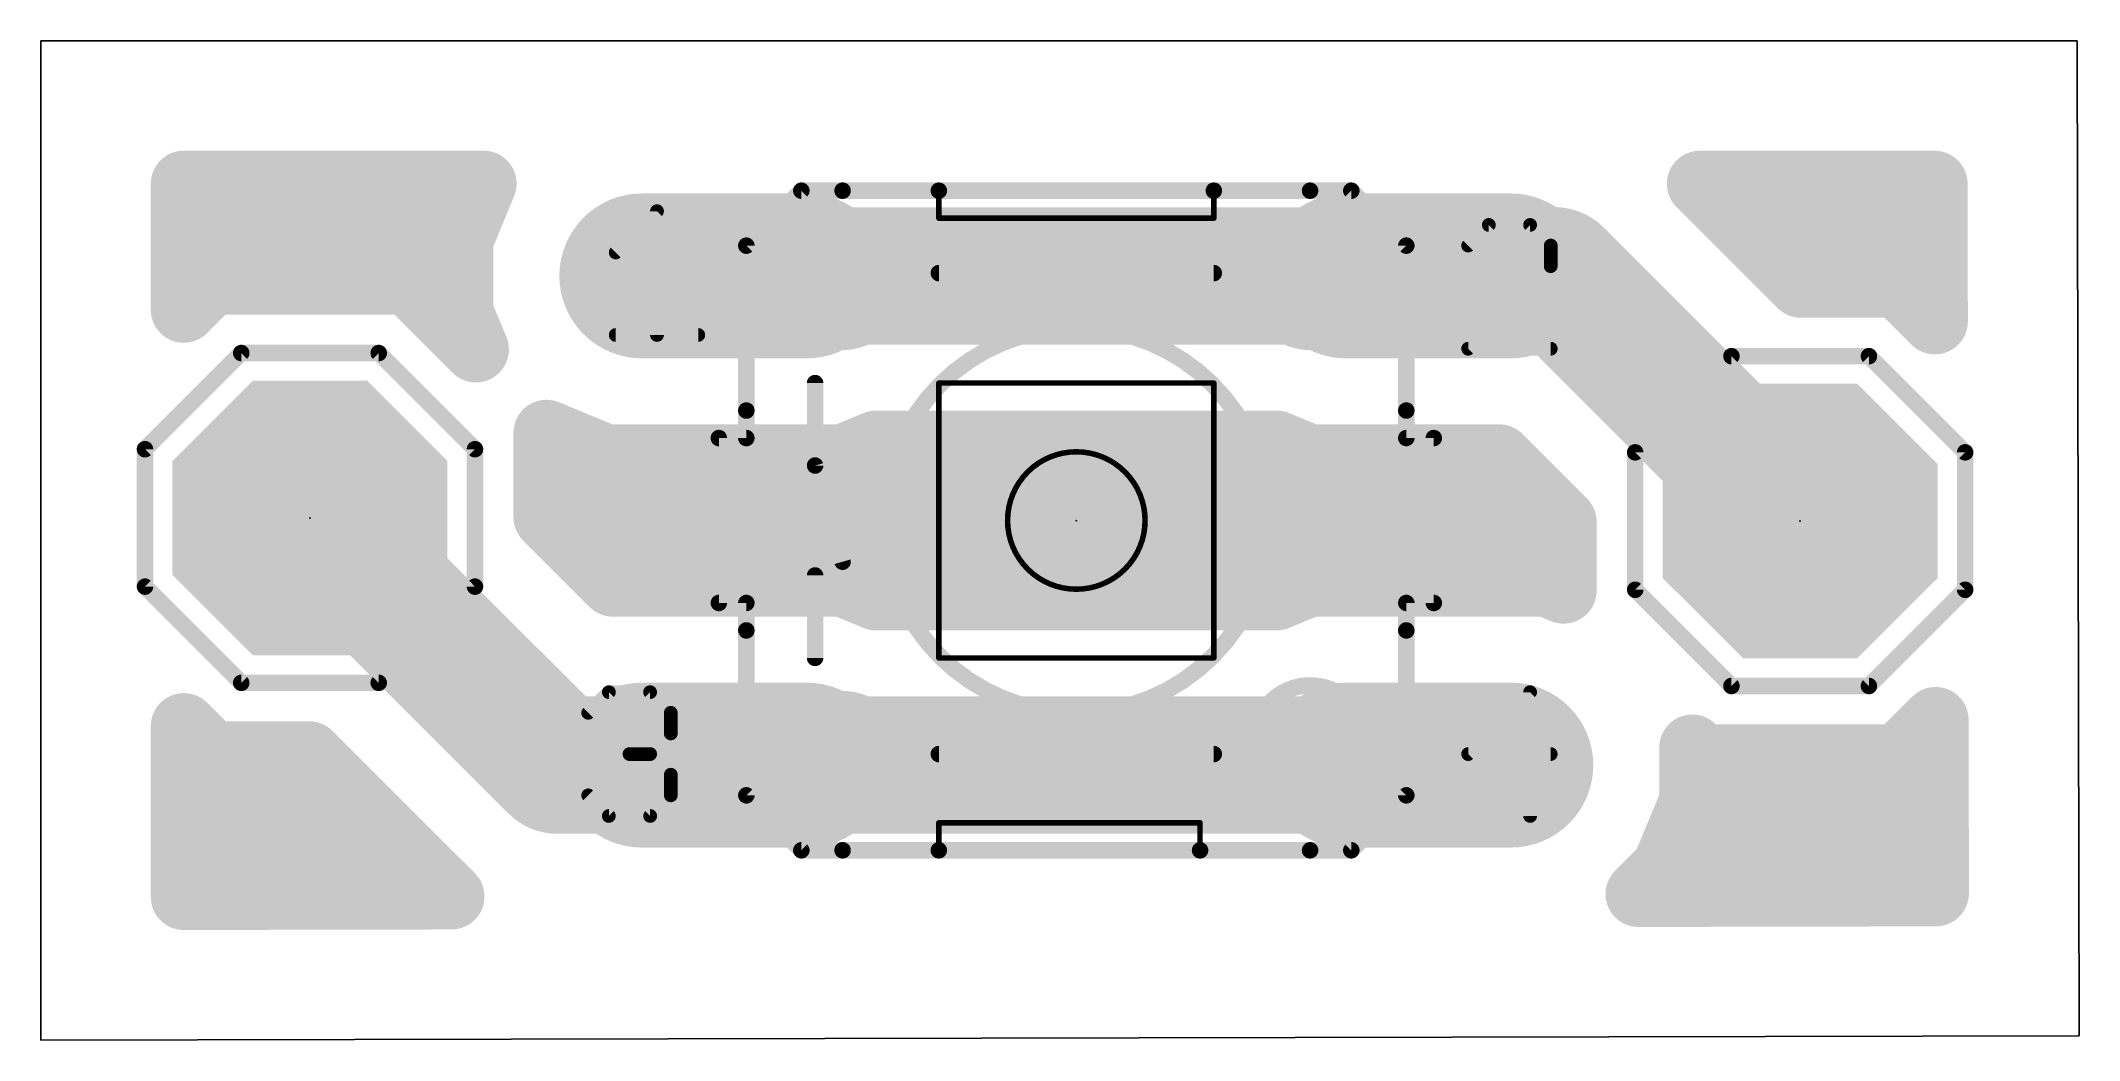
# Model space of a CAD drawing. Extents: x 0 to 18.8, y 0 to 9.2.
import ezdxf

# ---------------------------------------------------------------- set-up
doc = ezdxf.new("R2010")
doc.units = 0
for name, color, linetype in [('16', 175, 'CONTINUOUS'), ('17', 82, 'CONTINUOUS'), ('20', 7, 'CONTINUOUS'), ('21', 253, 'CONTINUOUS'), ('23', 7, 'CONTINUOUS'), ('51', 253, 'CONTINUOUS')]:
    doc.layers.add(name, color=color, linetype=linetype)

# ---------------------------------------------------------------- blocks, each defined once
blk = doc.blocks.new('OCTAGONP')
at = {"const_width": 0.5}
blk.add_lwpolyline([(-0.25, -0.1036), (-0.25, 0.1036), (-0.1036, 0.25), (0.1036, 0.25), (0.25, 0.1036), (0.25, -0.1036), (0.1036, -0.25), (-0.1036, -0.25), (-0.25, -0.1036), (-0.25, 0.1036)], dxfattribs=at)
blk = doc.blocks.new('LONGP100')
at = {"const_width": 1}
blk.add_lwpolyline([(-0.5, 0), (0.5, 0)], dxfattribs=at)
at = {"const_width": 0.5}
for points in [[(-0.5, 0.25, 1), (-0.5, -0.25)], [(0.5, -0.25, 1), (0.5, 0.25)]]:
    blk.add_lwpolyline(points, format="xyb", dxfattribs=at)

msp = doc.modelspace()

# ---------------------------------------------------------------- linework, layer by layer
at = {"layer": '16'}
for points, const_width in [([(1.3204, 6.7505), (1.3204, 7.9161)], 0.6096), ([(1.3204, 7.9161), (4.09, 7.9161)], 0.6096), ([(4.09, 7.9161), (3.8752, 7.3974)], 0.6096), ([(16.2576, 6.9824), (15.3241, 7.9158)], 0.6096), ([(15.3241, 7.9158), (17.4926, 7.9158)], 0.6096), ([(17.4926, 7.9158), (17.4951, 6.6429)], 0.6096), ([(1.3204, 7.3152), (3.8752, 7.3152)], 0.6096), ([(3.8752, 7.3974), (3.8752, 6.7305)], 0.6096), ([(6.3136, 7.0639), (12.816, 7.0639)], 1.27), ([(13.9849, 7.0639), (12.816, 7.0639)], 1.27), ([(16.2508, 4.798), (13.9849, 7.0639)], 1.27), ([(15.9248, 7.3152), (17.4938, 7.3152)], 0.6096), ([(1.5814, 7.0114), (1.3204, 6.7505)], 0.6096), ([(3.391, 7.0114), (1.5814, 7.0114)], 0.6096), ([(4.0188, 6.3836), (3.391, 7.0114)], 0.6096), ([(17.1556, 6.9824), (16.2576, 6.9824)], 0.6096), ([(17.4951, 6.6429), (17.1556, 6.9824)], 0.6096), ([(3.6968, 6.7056), (3.8855, 6.7056)], 0.6096), ([(3.8752, 6.7305), (4.0188, 6.3836)], 0.6096), ([(17.4324, 6.7056), (17.4949, 6.7056)], 0.6096), ([(4.6706, 4.8338), (4.6706, 5.6143)], 0.6096), ([(4.6706, 5.6143), (5.2181, 5.3875)], 0.6096), ([(4.6706, 5.4864), (4.9794, 5.4864)], 0.6096), ([(5.2181, 5.3875), (7.409, 5.3875)], 0.6096), ([(7.409, 5.3875), (7.7156, 5.5145)], 0.6096), ([(7.6477, 5.4864), (11.4818, 5.4864)], 0.6096), ([(7.7156, 5.5145), (11.4139, 5.5145)], 0.6096), ([(11.4139, 5.5145), (11.7205, 5.3875)], 0.6096), ([(11.7205, 5.3875), (13.4701, 5.3875)], 0.6096), ([(13.4701, 5.3875), (14.0664, 4.7912)], 0.6096), ([(2.4862, 4.827), (4.7705, 2.5427)], 1.27), ([(4.6706, 4.8768), (13.9808, 4.8768)], 0.6096), ([(5.2853, 4.2191), (4.6706, 4.8338)], 0.6096), ([(14.0664, 4.7912), (14.0664, 4.1549)], 0.6096), ([(5.2372, 4.2672), (14.0664, 4.2672)], 0.6096), ([(7.409, 4.2191), (5.2853, 4.2191)], 0.6096), ([(7.7156, 4.0921), (7.409, 4.2191)], 0.6096), ([(11.7205, 4.2191), (11.4139, 4.0921)], 0.6096), ([(13.9114, 4.2191), (11.7205, 4.2191)], 0.6096), ([(14.0664, 4.1549), (13.9114, 4.2191)], 0.6096), ([(11.4139, 4.0921), (7.7156, 4.0921)], 0.6096), ([(1.3207, 1.3236), (1.3206, 2.9034)], 0.6096), ([(1.3206, 2.9034), (1.5814, 2.6426)], 0.6096), ([(17.1556, 2.6136), (17.5021, 2.9601)], 0.6096), ([(17.5021, 2.9601), (17.5051, 1.3573)], 0.6096), ([(4.7705, 2.5427), (6.3136, 2.5427)], 1.27), ([(6.3136, 2.5427), (12.816, 2.5427)], 1.27), ([(1.5814, 2.6426), (2.4794, 2.6426)], 0.6096), ([(2.4794, 2.6426), (3.457, 1.6651)], 0.6096), ([(15.2544, 2.2093), (15.2544, 2.7052)], 0.6096), ([(15.2544, 2.7052), (15.346, 2.6136)], 0.6096), ([(15.346, 2.6136), (17.1556, 2.6136)], 0.6096), ([(1.3207, 2.4384), (2.6836, 2.4384)], 0.6096), ([(15.2544, 2.4384), (17.5031, 2.4384)], 0.6096), ([(14.9991, 1.5931), (15.2544, 2.2093)], 0.6096), ([(1.3207, 1.8288), (3.2932, 1.8288)], 0.6096), ([(15.0968, 1.8288), (17.5042, 1.8288)], 0.6096), ([(3.457, 1.6651), (3.7933, 1.3287)], 0.6096), ([(14.7576, 1.3516), (14.9991, 1.5931)], 0.6096), ([(3.7933, 1.3287), (1.3207, 1.3236)], 0.6096), ([(17.5051, 1.3573), (14.7576, 1.3516)], 0.6096)]:
    msp.add_lwpolyline(points, dxfattribs=dict(at, const_width=const_width))
for points, const_width in [([(1.4728, 7.9161, 1), (1.168, 7.9161)], 0.3048), ([(1.3204, 8.0685, 1), (1.3204, 7.7637)], 0.3048), ([(4.2308, 7.8578, 1), (3.9492, 7.9744)], 0.3048), ([(4.09, 7.7637, 1), (4.09, 8.0685)], 0.3048), ([(15.3241, 8.0682, 1), (15.3241, 7.7634)], 0.3048), ([(15.4319, 8.0236, 1), (15.2164, 7.8081)], 0.3048), ([(17.645, 7.9161, 1), (17.3402, 7.9155)], 0.3048), ([(17.4926, 7.7634, 1), (17.4926, 8.0682)], 0.3048), ([(1.3204, 7.4676, 1), (1.3204, 7.1628)], 0.3048), ([(4.0276, 7.3974, 1), (3.7228, 7.3974)], 0.3048), ([(3.7344, 7.4557, 1), (4.016, 7.3391)], 0.3048), ([(3.8752, 7.1628, 1), (3.8752, 7.4676)], 0.3048), ([(6.3136, 7.3814, 1), (6.3136, 6.7464)], 0.635), ([(12.816, 7.3814, 1), (12.816, 6.7464)], 0.635), ([(12.816, 6.7464, 1), (12.816, 7.3814)], 0.635), ([(14.2094, 7.2884, 1), (13.7604, 6.8394)], 0.635), ([(13.9849, 6.7464, 1), (13.9849, 7.3814)], 0.635), ([(15.9248, 7.4676, 1), (15.9248, 7.1628)], 0.3048), ([(17.4938, 7.1628, 1), (17.4938, 7.4676)], 0.3048), ([(1.5814, 7.1638, 1), (1.5814, 6.859)], 0.3048), ([(1.6892, 6.9037, 1), (1.4736, 7.1192)], 0.3048), ([(3.4988, 7.1192, 1), (3.2832, 6.9037)], 0.3048), ([(3.391, 6.859, 1), (3.391, 7.1638)], 0.3048), ([(16.2576, 7.1348, 1), (16.2576, 6.83)], 0.3048), ([(16.1498, 6.8746, 1), (16.3653, 7.0902)], 0.3048), ([(17.2634, 7.0902, 1), (17.0478, 6.8746)], 0.3048), ([(17.1556, 6.83, 1), (17.1556, 7.1348)], 0.3048), ([(1.2127, 6.8582, 1), (1.4282, 6.6427)], 0.3048), ([(3.6968, 6.858, 1), (3.6968, 6.5532)], 0.3048), ([(4.016, 6.7888, 1), (3.7344, 6.6722)], 0.3048), ([(3.8855, 6.5532, 1), (3.8855, 6.858)], 0.3048), ([(17.4324, 6.858, 1), (17.4324, 6.5532)], 0.3048), ([(17.4949, 6.5532, 1), (17.4949, 6.858)], 0.3048), ([(1.168, 6.7505, 1), (1.4728, 6.7505)], 0.3048), ([(3.7228, 6.7305, 1), (4.0276, 6.7305)], 0.3048), ([(17.3427, 6.6426, 1), (17.6475, 6.6432)], 0.3048), ([(17.3873, 6.5352, 1), (17.6028, 6.7507)], 0.3048), ([(3.878, 6.3253, 1), (4.1596, 6.4419)], 0.3048), ([(3.9111, 6.2758, 1), (4.1266, 6.4913)], 0.3048), ([(4.823, 5.6143, 1), (4.5182, 5.6143)], 0.3048), ([(4.7289, 5.7551, 1), (4.6123, 5.4735)], 0.3048), ([(4.6706, 5.6388, 1), (4.6706, 5.334)], 0.3048), ([(4.9794, 5.334, 1), (4.9794, 5.6388)], 0.3048), ([(5.2181, 5.5399, 1), (5.2181, 5.2351)], 0.3048), ([(5.1598, 5.2467, 1), (5.2764, 5.5283)], 0.3048), ([(7.3507, 5.5283, 1), (7.4673, 5.2467)], 0.3048), ([(7.409, 5.2351, 1), (7.409, 5.5399)], 0.3048), ([(7.6477, 5.6388, 1), (7.6477, 5.334)], 0.3048), ([(7.7156, 5.6669, 1), (7.7156, 5.3621)], 0.3048), ([(7.7739, 5.3737, 1), (7.6573, 5.6553)], 0.3048), ([(11.4722, 5.6553, 1), (11.3556, 5.3737)], 0.3048), ([(11.4139, 5.3621, 1), (11.4139, 5.6669)], 0.3048), ([(11.4818, 5.334, 1), (11.4818, 5.6388)], 0.3048), ([(11.7205, 5.5399, 1), (11.7205, 5.2351)], 0.3048), ([(11.6622, 5.2467, 1), (11.7788, 5.5283)], 0.3048), ([(13.5778, 5.4953, 1), (13.3623, 5.2798)], 0.3048), ([(13.4701, 5.2351, 1), (13.4701, 5.5399)], 0.3048), ([(2.7107, 5.0515, 1), (2.2617, 4.6025)], 0.635), ([(16.0263, 4.5735, 1), (16.4753, 5.0225)], 0.635), ([(4.7784, 4.9416, 1), (4.5628, 4.726)], 0.3048), ([(4.6706, 5.0292, 1), (4.6706, 4.7244)], 0.3048), ([(14.2188, 4.7912, 1), (13.914, 4.7912)], 0.3048), ([(13.9808, 4.7244, 1), (13.9808, 5.0292)], 0.3048), ([(4.5182, 4.8338, 1), (4.823, 4.8338)], 0.3048), ([(13.9586, 4.6834, 1), (14.1742, 4.899)], 0.3048), ([(5.2372, 4.4196, 1), (5.2372, 4.1148)], 0.3048), ([(5.2853, 4.3715, 1), (5.2853, 4.0667)], 0.3048), ([(7.4673, 4.3599, 1), (7.3507, 4.0783)], 0.3048), ([(7.409, 4.0667, 1), (7.409, 4.3715)], 0.3048), ([(11.7205, 4.3715, 1), (11.7205, 4.0667)], 0.3048), ([(11.7788, 4.0783, 1), (11.6622, 4.3599)], 0.3048), ([(13.9697, 4.3599, 1), (13.8531, 4.0783)], 0.3048), ([(13.9114, 4.0667, 1), (13.9114, 4.3715)], 0.3048), ([(14.0664, 4.1148, 1), (14.0664, 4.4196)], 0.3048), ([(5.1775, 4.1114, 1), (5.393, 4.3269)], 0.3048), ([(7.7156, 4.2445, 1), (7.7156, 3.9397)], 0.3048), ([(7.6573, 3.9513, 1), (7.7739, 4.2329)], 0.3048), ([(11.3556, 4.2329, 1), (11.4722, 3.9513)], 0.3048), ([(11.4139, 3.9397, 1), (11.4139, 4.2445)], 0.3048), ([(14.0081, 4.0141, 1), (14.1247, 4.2957)], 0.3048), ([(13.914, 4.1549, 1), (14.2188, 4.1549)], 0.3048), ([(1.473, 2.9034, 1), (1.1682, 2.9034)], 0.3048), ([(1.4284, 3.0111, 1), (1.2129, 2.7956)], 0.3048), ([(17.6545, 2.9604, 1), (17.3497, 2.9598)], 0.3048), ([(17.6098, 2.8523, 1), (17.3943, 3.0678)], 0.3048), ([(4.7705, 2.8602, 1), (4.7705, 2.2252)], 0.635), ([(4.546, 2.3182, 1), (4.995, 2.7672)], 0.635), ([(6.3136, 2.8602, 1), (6.3136, 2.2252)], 0.635), ([(6.3136, 2.2252, 1), (6.3136, 2.8602)], 0.635), ([(12.816, 2.2252, 1), (12.816, 2.8602)], 0.635), ([(1.5814, 2.795, 1), (1.5814, 2.4902)], 0.3048), ([(1.4736, 2.5349, 1), (1.6892, 2.7504)], 0.3048), ([(2.5872, 2.7504, 1), (2.3717, 2.5349)], 0.3048), ([(2.4794, 2.4902, 1), (2.4794, 2.795)], 0.3048), ([(15.4068, 2.7052, 1), (15.102, 2.7052)], 0.3048), ([(15.3621, 2.813, 1), (15.1466, 2.5975)], 0.3048), ([(15.346, 2.766, 1), (15.346, 2.4612)], 0.3048), ([(15.2382, 2.5058, 1), (15.4537, 2.7214)], 0.3048), ([(17.0478, 2.7214, 1), (17.2634, 2.5058)], 0.3048), ([(17.1556, 2.4612, 1), (17.1556, 2.766)], 0.3048), ([(1.3207, 2.5908, 1), (1.3207, 2.286)], 0.3048), ([(2.6836, 2.286, 1), (2.6836, 2.5908)], 0.3048), ([(15.2544, 2.5908, 1), (15.2544, 2.286)], 0.3048), ([(17.5031, 2.286, 1), (17.5031, 2.5908)], 0.3048), ([(15.3951, 2.151, 1), (15.1136, 2.2676)], 0.3048), ([(15.102, 2.2093, 1), (15.4068, 2.2093)], 0.3048), ([(1.3207, 1.9812, 1), (1.3207, 1.6764)], 0.3048), ([(3.2932, 1.6764, 1), (3.2932, 1.9812)], 0.3048), ([(15.0968, 1.9812, 1), (15.0968, 1.6764)], 0.3048), ([(17.5042, 1.6764, 1), (17.5042, 1.9812)], 0.3048), ([(3.5647, 1.7728, 1), (3.3492, 1.5573)], 0.3048), ([(3.3492, 1.5573, 1), (3.5647, 1.7728)], 0.3048), ([(15.1069, 1.4854, 1), (14.8914, 1.7009)], 0.3048), ([(14.8583, 1.6514, 1), (15.1399, 1.5348)], 0.3048), ([(1.3204, 1.476, 1), (1.321, 1.1712)], 0.3048), ([(3.6856, 1.2209, 1), (3.9011, 1.4365)], 0.3048), ([(3.7937, 1.1763, 1), (3.793, 1.4811)], 0.3048), ([(14.7573, 1.504, 1), (14.7579, 1.1992)], 0.3048), ([(14.6498, 1.4593, 1), (14.8653, 1.2438)], 0.3048), ([(17.3527, 1.357, 1), (17.6575, 1.3576)], 0.3048), ([(17.5055, 1.2049, 1), (17.5048, 1.5097)], 0.3048), ([(1.1683, 1.3235, 1), (1.4731, 1.3236)], 0.3048)]:
    msp.add_lwpolyline(points, format="xyb", dxfattribs=dict(at, const_width=const_width))
at = {"layer": '20'}
for p, q in [((18.8109, 9.2366), (-0.0005, 9.237)), ((-0.0005, 9.237), (0, 0)), ((18.8285, 0.0393), (18.8109, 9.2366)), ((0, 0), (18.8285, 0.0393))]:
    msp.add_line(p, q, dxfattribs=at)
at = {"layer": '21'}
for points, const_width in [([(8.2948, 7.8513), (7.4058, 7.8513)], 0.1524), ([(10.8348, 7.8513), (8.2948, 7.8513)], 0.1524), ([(11.7238, 7.8513), (10.8348, 7.8513)], 0.1524), ([(8.2948, 7.8513), (8.2948, 7.5973)], 0.0508), ([(10.8348, 7.5973), (10.8348, 7.8513)], 0.0508), ([(10.8348, 7.5973), (8.2948, 7.5973)], 0.0508), ([(0.9622, 5.462), (1.8512, 6.351)], 0.1524), ([(1.8512, 6.351), (3.1212, 6.351)], 0.1524), ([(3.1212, 6.351), (4.0102, 5.462)], 0.1524), ([(14.7268, 5.433), (15.6158, 6.322)], 0.1524), ([(15.6158, 6.322), (16.8858, 6.322)], 0.1524), ([(16.8858, 6.322), (17.7748, 5.433)], 0.1524), ([(6.5168, 5.5653), (6.5168, 5.8193)], 0.1524), ([(12.6128, 5.5653), (12.6128, 5.8193)], 0.1524), ([(0.9622, 5.462), (0.9622, 4.192)], 0.1524), ([(4.0102, 5.462), (4.0102, 4.192)], 0.1524), ([(6.2628, 5.5653), (6.5168, 5.5653)], 0.1524), ([(6.2628, 5.5653), (6.2628, 4.0413)], 0.1524), ([(12.6128, 5.5653), (12.8668, 5.5653)], 0.1524), ([(12.8668, 4.0413), (12.8668, 5.5653)], 0.1524), ([(14.7268, 5.433), (14.7268, 4.163)], 0.1524), ([(17.7748, 5.433), (17.7748, 4.163)], 0.1524), ([(1.8512, 3.303), (0.9622, 4.192)], 0.1524), ([(3.1212, 3.303), (4.0102, 4.192)], 0.1524), ([(15.6158, 3.274), (14.7268, 4.163)], 0.1524), ([(16.8858, 3.274), (17.7748, 4.163)], 0.1524), ([(6.5168, 4.0413), (6.2628, 4.0413)], 0.1524), ([(6.5168, 4.0413), (6.5168, 3.7873)], 0.1524), ([(12.8668, 4.0413), (12.6128, 4.0413)], 0.1524), ([(12.6128, 4.0413), (12.6128, 3.7873)], 0.1524), ([(3.1212, 3.303), (1.8512, 3.303)], 0.1524), ([(16.8858, 3.274), (15.6158, 3.274)], 0.1524), ([(10.7078, 2.0093), (8.2948, 2.0093)], 0.0508), ([(8.2948, 2.0093), (8.2948, 1.7553)], 0.0508), ([(10.7078, 2.0093), (10.7078, 1.7553)], 0.0508), ([(7.4058, 1.7553), (8.2948, 1.7553)], 0.1524), ([(8.2948, 1.7553), (10.7078, 1.7553)], 0.1524), ([(10.7078, 1.7553), (11.7238, 1.7553)], 0.1524)]:
    msp.add_lwpolyline(points, dxfattribs=dict(at, const_width=const_width))
for points, const_width in [([(7.4058, 7.8894, 1), (7.4058, 7.8132)], 0.0762), ([(8.2948, 7.8894, 1), (8.2948, 7.8132)], 0.0762), ([(8.2948, 7.8132, 1), (8.2948, 7.8894)], 0.0762), ([(10.8348, 7.8894, 1), (10.8348, 7.8132)], 0.0762), ([(10.8348, 7.8132, 1), (10.8348, 7.8894)], 0.0762), ([(11.7238, 7.8132, 1), (11.7238, 7.8894)], 0.0762), ([(8.3075, 7.8513, 1), (8.2821, 7.8513)], 0.0254), ([(10.8475, 7.8513, 1), (10.8221, 7.8513)], 0.0254), ([(8.2948, 7.61, 1), (8.2948, 7.5846)], 0.0254), ([(8.2821, 7.5973, 1), (8.3075, 7.5973)], 0.0254), ([(10.8221, 7.5973, 1), (10.8475, 7.5973)], 0.0254), ([(10.8348, 7.5846, 1), (10.8348, 7.61)], 0.0254), ([(9.5648, 3.0253, 1), (9.5648, 6.5813, 1), (9.5648, 3.0253)], 0.1524), ([(1.8512, 6.3891, 1), (1.8512, 6.3129)], 0.0762), ([(1.8781, 6.3241, 1), (1.8243, 6.378)], 0.0762), ([(3.1481, 6.378, 1), (3.0943, 6.3241)], 0.0762), ([(3.1212, 6.3129, 1), (3.1212, 6.3891)], 0.0762), ([(15.6158, 6.3601, 1), (15.6158, 6.2839)], 0.0762), ([(15.6427, 6.2951, 1), (15.5889, 6.3489)], 0.0762), ([(16.9127, 6.3489, 1), (16.8589, 6.2951)], 0.0762), ([(16.8858, 6.2839, 1), (16.8858, 6.3601)], 0.0762), ([(6.5549, 5.8193, 1), (6.4787, 5.8193)], 0.0762), ([(12.6509, 5.8193, 1), (12.5747, 5.8193)], 0.0762), ([(1.0003, 5.462, 1), (0.9241, 5.462)], 0.0762), ([(0.9353, 5.489, 1), (0.9891, 5.4351)], 0.0762), ([(4.0483, 5.462, 1), (3.9721, 5.462)], 0.0762), ([(3.9833, 5.4351, 1), (4.0371, 5.489)], 0.0762), ([(6.2628, 5.6034, 1), (6.2628, 5.5272)], 0.0762), ([(6.3009, 5.5653, 1), (6.2247, 5.5653)], 0.0762), ([(6.4787, 5.5653, 1), (6.5549, 5.5653)], 0.0762), ([(6.5168, 5.5272, 1), (6.5168, 5.6034)], 0.0762), ([(12.6128, 5.6034, 1), (12.6128, 5.5272)], 0.0762), ([(12.5747, 5.5653, 1), (12.6509, 5.5653)], 0.0762), ([(12.9049, 5.5653, 1), (12.8287, 5.5653)], 0.0762), ([(12.8668, 5.5272, 1), (12.8668, 5.6034)], 0.0762), ([(14.7649, 5.433, 1), (14.6887, 5.433)], 0.0762), ([(14.6999, 5.4599, 1), (14.7537, 5.4061)], 0.0762), ([(17.8129, 5.433, 1), (17.7367, 5.433)], 0.0762), ([(17.7479, 5.4061, 1), (17.8017, 5.4599)], 0.0762), ([(9.5648, 4.5493, 1), (9.5648, 5.0573, 1), (9.5648, 4.5493)], 0.1524), ([(0.9891, 4.219, 1), (0.9353, 4.1651)], 0.0762), ([(0.9241, 4.192, 1), (1.0003, 4.192)], 0.0762), ([(3.9721, 4.192, 1), (4.0483, 4.192)], 0.0762), ([(4.0371, 4.1651, 1), (3.9833, 4.219)], 0.0762), ([(14.6887, 4.163, 1), (14.7649, 4.163)], 0.0762), ([(14.7537, 4.1899, 1), (14.6999, 4.1361)], 0.0762), ([(17.7367, 4.163, 1), (17.8129, 4.163)], 0.0762), ([(17.8017, 4.1361, 1), (17.7479, 4.1899)], 0.0762), ([(6.2628, 4.0794, 1), (6.2628, 4.0032)], 0.0762), ([(6.2247, 4.0413, 1), (6.3009, 4.0413)], 0.0762), ([(6.5549, 4.0413, 1), (6.4787, 4.0413)], 0.0762), ([(6.5168, 4.0032, 1), (6.5168, 4.0794)], 0.0762), ([(12.6128, 4.0794, 1), (12.6128, 4.0032)], 0.0762), ([(12.6509, 4.0413, 1), (12.5747, 4.0413)], 0.0762), ([(12.8287, 4.0413, 1), (12.9049, 4.0413)], 0.0762), ([(12.8668, 4.0032, 1), (12.8668, 4.0794)], 0.0762), ([(6.4787, 3.7873, 1), (6.5549, 3.7873)], 0.0762), ([(12.5747, 3.7873, 1), (12.6509, 3.7873)], 0.0762), ([(1.8512, 3.3411, 1), (1.8512, 3.2649)], 0.0762), ([(1.8243, 3.2761, 1), (1.8781, 3.33)], 0.0762), ([(3.0943, 3.33, 1), (3.1481, 3.2761)], 0.0762), ([(3.1212, 3.2649, 1), (3.1212, 3.3411)], 0.0762), ([(15.6158, 3.3121, 1), (15.6158, 3.2359)], 0.0762), ([(15.5889, 3.2471, 1), (15.6427, 3.3009)], 0.0762), ([(16.8589, 3.3009, 1), (16.9127, 3.2471)], 0.0762), ([(16.8858, 3.2359, 1), (16.8858, 3.3121)], 0.0762), ([(8.2948, 2.022, 1), (8.2948, 1.9966)], 0.0254), ([(8.3075, 2.0093, 1), (8.2821, 2.0093)], 0.0254), ([(10.7205, 2.0093, 1), (10.6951, 2.0093)], 0.0254), ([(10.7078, 1.9966, 1), (10.7078, 2.022)], 0.0254), ([(7.4058, 1.7934, 1), (7.4058, 1.7172)], 0.0762), ([(8.2948, 1.7934, 1), (8.2948, 1.7172)], 0.0762), ([(8.2948, 1.7172, 1), (8.2948, 1.7934)], 0.0762), ([(8.2821, 1.7553, 1), (8.3075, 1.7553)], 0.0254), ([(10.7078, 1.7934, 1), (10.7078, 1.7172)], 0.0762), ([(10.7078, 1.7172, 1), (10.7078, 1.7934)], 0.0762), ([(10.6951, 1.7553, 1), (10.7205, 1.7553)], 0.0254), ([(11.7238, 1.7172, 1), (11.7238, 1.7934)], 0.0762)]:
    msp.add_lwpolyline(points, format="xyb", dxfattribs=dict(at, const_width=const_width))
at = {"layer": '23'}
for p in [(2.4862, 4.827), (9.5648, 4.8033), (16.2508, 4.798)]:
    msp.add_point(p, dxfattribs=at)
at = {"layer": '51'}
for points, const_width in [([(7.0248, 7.8513), (6.5168, 7.3433)], 0.1524), ([(7.0248, 7.8513), (7.4058, 7.8513)], 0.1524), ([(12.1048, 7.8513), (11.7238, 7.8513)], 0.1524), ([(12.6128, 7.3433), (12.1048, 7.8513)], 0.1524), ([(5.3103, 7.2805), (5.6916, 7.6618)], 0.127), ([(5.6916, 7.6618), (5.6916, 6.5178)], 0.127), ([(13.3749, 7.5348), (13.1843, 7.3441)], 0.127), ([(13.7562, 7.5348), (13.3749, 7.5348)], 0.127), ([(13.9469, 7.3441), (13.7562, 7.5348)], 0.127), ([(6.5168, 7.3433), (6.5168, 5.8193)], 0.1524), ([(12.6128, 5.8193), (12.6128, 7.3433)], 0.1524), ([(13.9469, 7.1535), (13.9469, 7.3441)], 0.127), ([(10.8348, 7.0893), (8.2948, 7.0893)], 0.1524), ([(13.1843, 6.3908), (13.9469, 7.1535)], 0.127), ([(5.3103, 6.5178), (6.0729, 6.5178)], 0.127), ([(13.9469, 6.3908), (13.1843, 6.3908)], 0.127), ([(7.1518, 6.0733), (7.1518, 5.3113)], 0.1524), ([(8.2948, 6.0733), (8.2948, 3.5333)], 0.0508), ([(8.2948, 6.0733), (10.8348, 6.0733)], 0.0508), ([(10.8348, 3.5333), (10.8348, 6.0733)], 0.0508), ([(7.1518, 5.3113), (7.4058, 4.4223)], 0.1524), ([(7.1518, 4.2953), (7.1518, 3.5333)], 0.1524), ([(6.5168, 2.2633), (6.5168, 3.7873)], 0.1524), ([(12.6128, 2.2633), (12.6128, 3.7873)], 0.1524), ([(10.8348, 3.5333), (8.2948, 3.5333)], 0.0508), ([(5.0563, 3.0261), (5.2469, 3.2168)], 0.127), ([(5.2469, 3.2168), (5.6282, 3.2168)], 0.127), ([(5.6282, 3.2168), (5.8189, 3.0261)], 0.127), ([(13.7562, 3.2168), (13.1843, 2.6448)], 0.127), ([(13.7562, 2.0728), (13.7562, 3.2168)], 0.127), ([(5.8189, 3.0261), (5.8189, 2.8355)], 0.127), ([(5.8189, 2.8355), (5.6282, 2.6448)], 0.127), ([(5.6282, 2.6448), (5.4376, 2.6448)], 0.127), ([(5.6282, 2.6448), (5.8189, 2.4542)], 0.127), ([(8.2948, 2.6443), (10.8348, 2.6443)], 0.1524), ([(13.1843, 2.6448), (13.9469, 2.6448)], 0.127), ([(5.8189, 2.4542), (5.8189, 2.2635)], 0.127), ([(5.2469, 2.0728), (5.0563, 2.2635)], 0.127), ([(5.8189, 2.2635), (5.6282, 2.0728)], 0.127), ([(7.0248, 1.7553), (6.5168, 2.2633)], 0.1524), ([(12.1048, 1.7553), (12.6128, 2.2633)], 0.1524), ([(5.6282, 2.0728), (5.2469, 2.0728)], 0.127), ([(7.0248, 1.7553), (7.4058, 1.7553)], 0.1524), ([(12.1048, 1.7553), (11.7238, 1.7553)], 0.1524)]:
    msp.add_lwpolyline(points, dxfattribs=dict(at, const_width=const_width))
for points, const_width in [([(7.0248, 7.8894, 1), (7.0248, 7.8132)], 0.0762), ([(7.0517, 7.8244, 1), (6.9978, 7.8783)], 0.0762), ([(7.4058, 7.8132, 1), (7.4058, 7.8894)], 0.0762), ([(11.7238, 7.8894, 1), (11.7238, 7.8132)], 0.0762), ([(12.1317, 7.8783, 1), (12.0778, 7.8244)], 0.0762), ([(12.1048, 7.8132, 1), (12.1048, 7.8894)], 0.0762), ([(5.7233, 7.6618, 1), (5.6598, 7.6618)], 0.0635), ([(5.714, 7.6394, 1), (5.6691, 7.6843)], 0.0635), ([(7.4058, 6.4543, 1), (7.4058, 7.4703, 1), (7.4058, 6.4543)], 0.1524), ([(11.7238, 6.4543, 1), (11.7238, 7.4703, 1), (11.7238, 6.4543)], 0.1524), ([(13.3749, 7.5666, 1), (13.3749, 7.5031)], 0.0635), ([(13.3974, 7.5124, 1), (13.3525, 7.5573)], 0.0635), ([(13.7787, 7.5573, 1), (13.7338, 7.5124)], 0.0635), ([(13.7562, 7.5031, 1), (13.7562, 7.5666)], 0.0635), ([(6.4898, 7.3703, 1), (6.5437, 7.3164)], 0.0762), ([(6.5549, 7.3433, 1), (6.4787, 7.3433)], 0.0762), ([(12.6509, 7.3433, 1), (12.5747, 7.3433)], 0.0762), ([(12.5858, 7.3164, 1), (12.6397, 7.3703)], 0.0762), ([(13.1618, 7.3666, 1), (13.2067, 7.3217)], 0.0635), ([(13.9787, 7.3441, 1), (13.9152, 7.3441)], 0.0635), ([(13.9245, 7.3217, 1), (13.9694, 7.3666)], 0.0635), ([(5.2878, 7.3029, 1), (5.3327, 7.258)], 0.0635), ([(8.2948, 7.1274, 1), (8.2948, 7.0512)], 0.0762), ([(10.8348, 7.0512, 1), (10.8348, 7.1274)], 0.0762), ([(13.9152, 7.1535, 1), (13.9787, 7.1535)], 0.0635), ([(13.9694, 7.131, 1), (13.9245, 7.1759)], 0.0635), ([(5.3103, 6.5496, 1), (5.3103, 6.4861)], 0.0635), ([(5.6598, 6.5178, 1), (5.7233, 6.5178)], 0.0635), ([(6.0729, 6.4861, 1), (6.0729, 6.5496)], 0.0635), ([(13.1843, 6.4226, 1), (13.1843, 6.3591)], 0.0635), ([(13.1618, 6.4133, 1), (13.2067, 6.3684)], 0.0635), ([(13.9469, 6.3591, 1), (13.9469, 6.4226)], 0.0635), ([(7.1899, 6.0733, 1), (7.1137, 6.0733)], 0.0762), ([(8.3075, 6.0733, 1), (8.2821, 6.0733)], 0.0254), ([(8.2948, 6.086, 1), (8.2948, 6.0606)], 0.0254), ([(10.8475, 6.0733, 1), (10.8221, 6.0733)], 0.0254), ([(10.8348, 6.0606, 1), (10.8348, 6.086)], 0.0254), ([(6.4787, 5.8193, 1), (6.5549, 5.8193)], 0.0762), ([(12.5747, 5.8193, 1), (12.6509, 5.8193)], 0.0762), ([(2.4862, 4.065, 1), (2.4862, 5.589, 1), (2.4862, 4.065)], 0.1524), ([(9.5648, 4.1683, 1), (9.5648, 5.4383, 1), (9.5648, 4.1683)], 0.0508), ([(16.2508, 4.036, 1), (16.2508, 5.56, 1), (16.2508, 4.036)], 0.1524), ([(2.4862, 4.446, 1), (2.4862, 5.208, 1), (2.4862, 4.446)], 0.254), ([(7.1884, 5.3218, 1), (7.1151, 5.3009)], 0.0762), ([(7.1137, 5.3113, 1), (7.1899, 5.3113)], 0.0762), ([(16.2508, 4.417, 1), (16.2508, 5.179, 1), (16.2508, 4.417)], 0.254), ([(7.1899, 4.2953, 1), (7.1137, 4.2953)], 0.0762), ([(7.3691, 4.4119, 1), (7.4424, 4.4328)], 0.0762), ([(6.5549, 3.7873, 1), (6.4787, 3.7873)], 0.0762), ([(12.6509, 3.7873, 1), (12.5747, 3.7873)], 0.0762), ([(7.1137, 3.5333, 1), (7.1899, 3.5333)], 0.0762), ([(8.2948, 3.546, 1), (8.2948, 3.5206)], 0.0254), ([(8.2821, 3.5333, 1), (8.3075, 3.5333)], 0.0254), ([(10.8221, 3.5333, 1), (10.8475, 3.5333)], 0.0254), ([(10.8348, 3.5206, 1), (10.8348, 3.546)], 0.0254), ([(5.2469, 3.2486, 1), (5.2469, 3.1851)], 0.0635), ([(5.2694, 3.1944, 1), (5.2245, 3.2393)], 0.0635), ([(5.6507, 3.2393, 1), (5.6058, 3.1944)], 0.0635), ([(5.6282, 3.1851, 1), (5.6282, 3.2486)], 0.0635), ([(7.4058, 2.1363, 1), (7.4058, 3.1523, 1), (7.4058, 2.1363)], 0.1524), ([(11.7238, 2.2633, 1), (11.7238, 3.2793, 1), (11.7238, 2.2633)], 0.1524), ([(13.788, 3.2168, 1), (13.7245, 3.2168)], 0.0635), ([(13.7787, 3.1944, 1), (13.7338, 3.2393)], 0.0635), ([(5.0338, 3.0486, 1), (5.0787, 3.0037)], 0.0635), ([(5.8507, 3.0261, 1), (5.7872, 3.0261)], 0.0635), ([(5.7965, 3.0037, 1), (5.8414, 3.0486)], 0.0635), ([(5.7872, 2.8355, 1), (5.8507, 2.8355)], 0.0635), ([(5.8414, 2.813, 1), (5.7965, 2.8579)], 0.0635), ([(5.4376, 2.6766, 1), (5.4376, 2.6131)], 0.0635), ([(5.6507, 2.6673, 1), (5.6058, 2.6224)], 0.0635), ([(5.6058, 2.6673, 1), (5.6507, 2.6224)], 0.0635), ([(5.6282, 2.6131, 1), (5.6282, 2.6766)], 0.0635), ([(8.2948, 2.6824, 1), (8.2948, 2.6062)], 0.0762), ([(10.8348, 2.6062, 1), (10.8348, 2.6824)], 0.0762), ([(13.1843, 2.6766, 1), (13.1843, 2.6131)], 0.0635), ([(13.1618, 2.6673, 1), (13.2067, 2.6224)], 0.0635), ([(13.9469, 2.6131, 1), (13.9469, 2.6766)], 0.0635), ([(5.8507, 2.4542, 1), (5.7872, 2.4542)], 0.0635), ([(5.7965, 2.4317, 1), (5.8414, 2.4766)], 0.0635), ([(5.0787, 2.2859, 1), (5.0338, 2.241)], 0.0635), ([(5.7872, 2.2635, 1), (5.8507, 2.2635)], 0.0635), ([(5.8414, 2.241, 1), (5.7965, 2.2859)], 0.0635), ([(6.5437, 2.2903, 1), (6.4898, 2.2364)], 0.0762), ([(6.4787, 2.2633, 1), (6.5549, 2.2633)], 0.0762), ([(12.5747, 2.2633, 1), (12.6509, 2.2633)], 0.0762), ([(12.6397, 2.2364, 1), (12.5858, 2.2903)], 0.0762), ([(5.2469, 2.1046, 1), (5.2469, 2.0411)], 0.0635), ([(5.2245, 2.0504, 1), (5.2694, 2.0953)], 0.0635), ([(5.6058, 2.0953, 1), (5.6507, 2.0504)], 0.0635), ([(5.6282, 2.0411, 1), (5.6282, 2.1046)], 0.0635), ([(13.7245, 2.0728, 1), (13.788, 2.0728)], 0.0635), ([(7.0248, 1.7934, 1), (7.0248, 1.7172)], 0.0762), ([(6.9978, 1.7284, 1), (7.0517, 1.7823)], 0.0762), ([(7.4058, 1.7172, 1), (7.4058, 1.7934)], 0.0762), ([(11.7238, 1.7934, 1), (11.7238, 1.7172)], 0.0762), ([(12.0778, 1.7823, 1), (12.1317, 1.7284)], 0.0762), ([(12.1048, 1.7172, 1), (12.1048, 1.7934)], 0.0762)]:
    msp.add_lwpolyline(points, format="xyb", dxfattribs=dict(at, const_width=const_width))

# ---------------------------------------------------------------- block references
at = {"layer": '17'}
for name, p, xscale, yscale in [('LONGP100', (6.3136, 7.0639), 1.524, 1.524), ('LONGP100', (6.3136, 7.0639), 1.524, 1.524), ('LONGP100', (12.816, 7.0639), 1.524, 1.524), ('LONGP100', (12.816, 7.0639), 1.524, 1.524), ('OCTAGONP', (2.4862, 4.827), 2.54, 2.54), ('OCTAGONP', (2.4862, 4.827), 2.54, 2.54), ('OCTAGONP', (16.2508, 4.798), 2.54, 2.54), ('OCTAGONP', (16.2508, 4.798), 2.54, 2.54), ('LONGP100', (6.3136, 2.5427), 1.524, 1.524), ('LONGP100', (6.3136, 2.5427), 1.524, 1.524), ('LONGP100', (12.816, 2.5427), 1.524, 1.524), ('LONGP100', (12.816, 2.5427), 1.524, 1.524)]:
    msp.add_blockref(name, p, dxfattribs=dict(at, xscale=xscale, yscale=yscale))

doc.saveas('drawing.dxf')
